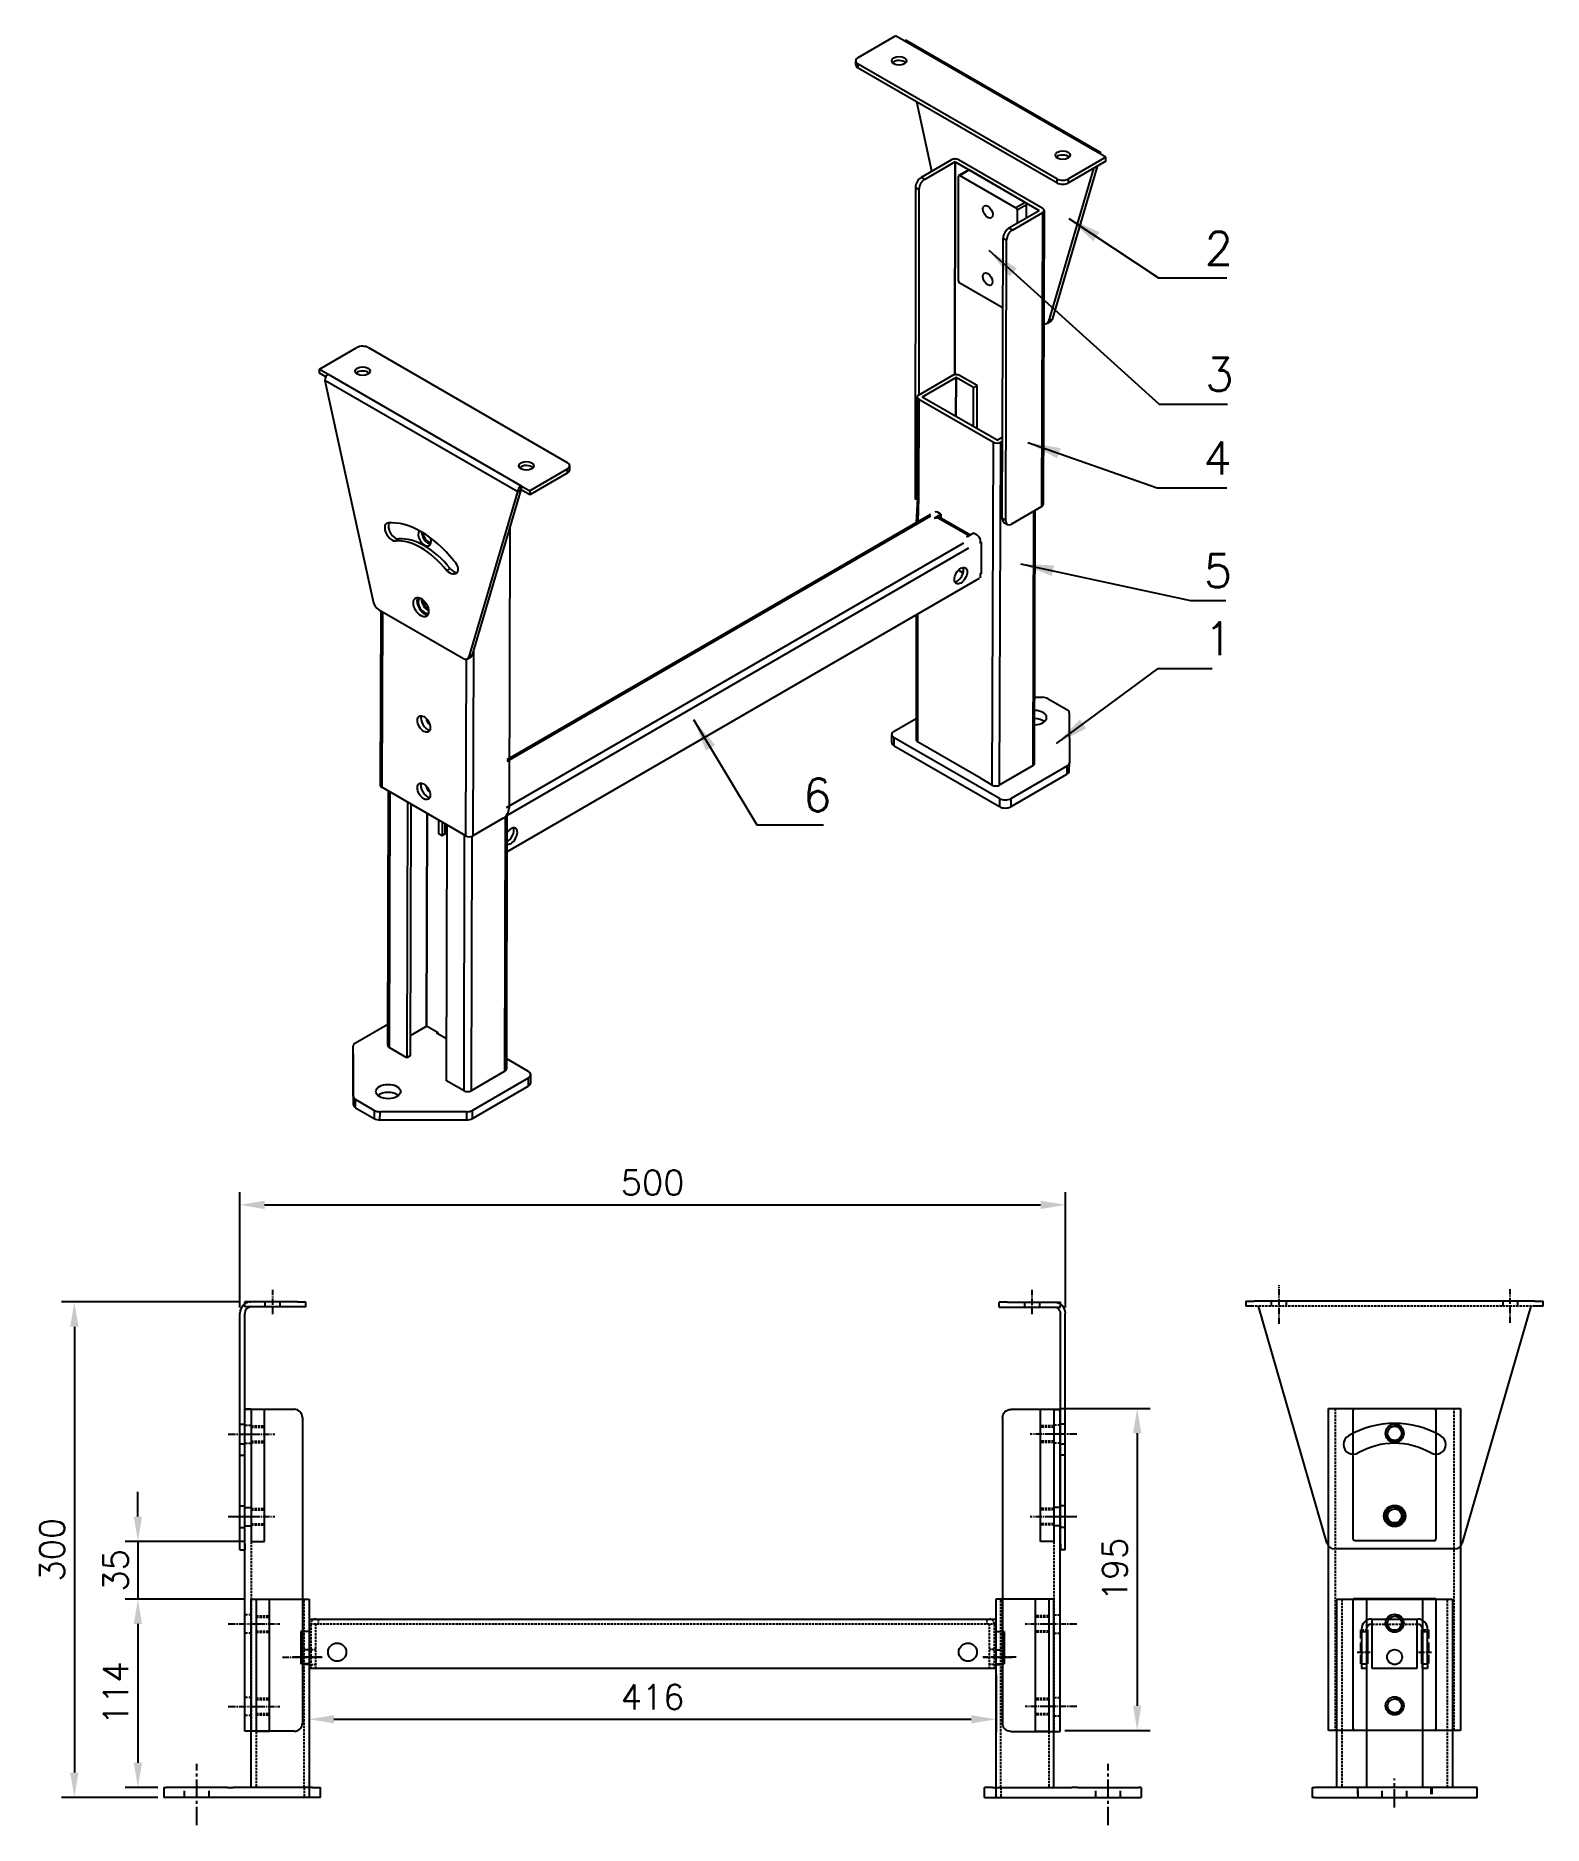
# Model space of a CAD drawing. Extents: x 131 to 1043, y 849 to 1933.
import ezdxf

# ---------------------------------------------------------------- set-up
doc = ezdxf.new("R2010")
doc.units = 0
doc.header["$LTSCALE"] = 0.2
doc.linetypes.add('Aslijn', pattern=[28.575, 19.05, -3.175, 3.175, -3.175])
doc.linetypes.add('Streeplijn', pattern=[10, 7, -3])
doc.layers.get('0').update_dxf_attribs({"linetype": 'CONTINUOUS'})
doc.layers.get('Defpoints').update_dxf_attribs({"linetype": 'CONTINUOUS'})
for name, color, linetype in [('70VOL', 5, 'CONTINUOUS'), ('draadlat', 212, 'CONTINUOUS'), ('dwarsprofiel', 42, 'CONTINUOUS'), ('pootbeen', 75, 'CONTINUOUS'), ('scharnierplaat', 232, 'CONTINUOUS'), ('schuif', 180, 'CONTINUOUS')]:
    doc.layers.add(name, color=color, linetype=linetype)
doc.styles.add('ROMANS', font='romans.shx')
doc.dimstyles.new('1_OP_06$0', dxfattribs={"dimscale": 6, "dimtxt": 2.5, "dimasz": 2.5, "dimexe": 1.3, "dimexo": 0.6, "dimgap": 1, "dimtad": 1, "dimdec": 1, "dimdsep": 46, "dimtxsty": 'ROMANS', "dimcen": -1.5, "dimclrd": 150, "dimclre": 150, "dimclrt": 5, "dimadec": 0, "dimazin": 0, "dimtfac": 1, "dimtdec": 1, "dimtmove": 0, "dimatfit": 3, "dimfxl": 0, "dimtolj": 1, "dimtzin": 0, "dimarcsym": 0})
doc.dimstyles.new('1_OP_08$7', dxfattribs={"dimscale": 8, "dimtxt": 2.5, "dimasz": 2.5, "dimexe": 1.3, "dimexo": 0.6, "dimgap": 1, "dimtad": 1, "dimdec": 1, "dimdsep": 46, "dimtxsty": 'ROMANS', "dimcen": -1.5, "dimclrd": 150, "dimclre": 150, "dimclrt": 5, "dimadec": 0, "dimazin": 0, "dimtfac": 1, "dimtdec": 1, "dimtmove": 0, "dimatfit": 3, "dimfxl": 0, "dimtolj": 1, "dimtzin": 0, "dimarcsym": 0})

# ---------------------------------------------------------------- blocks, each defined once
blk = doc.blocks.new('A$C4EBF2C44')
at = {"linetype": 'Aslijn'}
for p, q in [((20, 136.3), (20, 159.8)), ((160, 136.9), (160, 157.4))]:
    blk.add_line(p, q, dxfattribs=at)
for p, q in [((0, 150), (5, 150)), ((0, 150), (0, 147)), ((5, 147), (0, 147)), ((175, 150), (5, 150)), ((49, 3.6), (7.5, 147)), ((172.5, 147), (131, 3.6)), ((172.5, 147), (172.5, 147)), ((175, 150), (180, 150)), ((180, 147), (175, 147)), ((180, 147), (180, 150)), ((126.2, 0), (53.8, 0))]:
    blk.add_line(p, q)
at = {"linetype": 'Streeplijn'}
blk.add_line((175, 147), (5, 147), dxfattribs=at)
at = {"linetype": 'Streeplijn', "ltscale": 3.628447}
for p, q in [((15.5, 147), (15.5, 150)), ((24.5, 147), (24.5, 150)), ((155.5, 150), (155.5, 147)), ((164.5, 150), (164.5, 147))]:
    blk.add_line(p, q, dxfattribs=at)
blk.add_circle((90, 20), 6.5)
for centre, radius, start, end in [((90, 20), 56, 60, 120), ((65, 63.3), 6, 120, 300), ((115, 63.3), 6, 240, 60), ((90, 20), 44, 60, 120), ((53.8, 5), 5, 196.1254, 270), ((126.2, 5), 5, 270, 343.8746)]:
    blk.add_arc(centre, radius, start, end)
blk = doc.blocks.new('90040195A')
for p, q in [((13, 305), (9, 305)), ((9, 110), (9, 305)), ((9, 305), (39, 305)), ((44, 300), (44, 115)), ((13, 110), (9, 110)), ((39, 110), (13, 110))]:
    blk.add_line(p, q)
at = {"linetype": 'Streeplijn'}
blk.add_line((13, 305), (13, 110), dxfattribs=at)
at = {"linetype": 'Streeplijn', "ltscale": 1.142718}
for p, q in [((9, 295.5), (13, 295.5)), ((9, 284.5), (13, 284.5)), ((13, 180.5), (9, 180.5)), ((13, 169.5), (9, 169.5)), ((13, 130.5), (9, 130.5)), ((13, 119.5), (9, 119.5))]:
    blk.add_line(p, q, dxfattribs=at)
at = {"linetype": 'Aslijn', "ltscale": 1.142718}
for p, q in [((-1, 290), (18.6, 290)), ((-1, 240), (18.6, 240)), ((-1, 175), (18.6, 175)), ((-1, 125), (18.6, 125))]:
    blk.add_line(p, q, dxfattribs=at)
at = {"ltscale": 1.142718}
for p, q in [((9, 245.5), (13, 245.5)), ((9, 234.5), (13, 234.5))]:
    blk.add_line(p, q, dxfattribs=at)
for centre, start, end in [((39, 300), 0, 90), ((39, 115), 270, 0)]:
    blk.add_arc(centre, 5, start, end)
blk = doc.blocks.new('pootbeen 114a')
for p, q in [((53, 422.8), (53, 536.8)), ((88, 536.8), (88, 416.8)), ((0, 422.8), (1.5, 422.8)), ((0, 422.8), (0, 416.8)), ((38.5, 422.8), (1.5, 422.8)), ((38.5, 422.8), (42.1, 422.8)), ((90, 422.8), (42.1, 422.8)), ((90, 422.8), (95, 422.8)), ((95, 416.8), (95, 422.8)), ((95, 416.8), (0, 416.8))]:
    blk.add_line(p, q)
at = {"ltscale": 3.870205}
blk.add_line((53, 536.8), (88, 536.8), dxfattribs=at)
at = {"linetype": 'Streeplijn'}
for p, q in [((56, 536.8), (56, 422.8)), ((85, 422.8), (85, 536.8)), ((85, 422.8), (85, 416.8))]:
    blk.add_line(p, q, dxfattribs=at)
at = {"linetype": 'Aslijn', "ltscale": 1.142718}
blk.add_line((95.6, 501.8), (78.1, 501.8), dxfattribs=at)
at = {"ltscale": 1.142718}
for p, q in [((88, 506.3), (85, 506.3)), ((88, 497.3), (85, 497.3))]:
    blk.add_line(p, q, dxfattribs=at)
at = {"linetype": 'Aslijn', "ltscale": 2.902758}
blk.add_line((20, 400), (20, 437.2), dxfattribs=at)
at = {"linetype": 'Streeplijn', "ltscale": 2.902758}
for p, q in [((12.5, 416.8), (12.5, 422.8)), ((27.5, 416.8), (27.5, 422.8))]:
    blk.add_line(p, q, dxfattribs=at)
blk = doc.blocks.new('90-09-0500A')
for p, q in [((16, 22.5), (11, 22.5)), ((11, 22.5), (11, 3)), ((16, 30), (432, 30)), ((16, 30), (16, 22.5)), ((432, 30), (432, 22.5)), ((432, 22.5), (437, 22.5)), ((437, 22.5), (437, 3)), ((16, 3), (11, 3)), ((16, 3), (16, 0)), ((432, 0), (16, 0)), ((432, 3), (432, 0)), ((432, 3), (437, 3))]:
    blk.add_line(p, q)
at = {"linetype": 'Streeplijn'}
for p, q in [((432, 27), (16, 27)), ((17, 27), (17, 0)), ((20, 0), (20, 27)), ((21.5, 30), (21.5, 27)), ((426.5, 30), (426.5, 27)), ((428, 0), (428, 27)), ((431, 27), (431, 0)), ((17, 11.5), (20, 11.5)), ((431, 11.5), (428, 11.5)), ((17, 2.5), (20, 2.5)), ((431, 2.5), (428, 2.5))]:
    blk.add_line(p, q, dxfattribs=at)
at = {"linetype": 'Aslijn'}
for p, q in [((0, 7), (24, 7)), ((444.3, 7), (424, 7))]:
    blk.add_line(p, q, dxfattribs=at)
for centre in [(33, 10), (415, 10), (415, 10)]:
    blk.add_circle(centre, 5.5)
at = {"linetype": 'Streeplijn'}
for centre, start, end in [((20, 27), 90, 180), ((428, 27), 0, 90)]:
    blk.add_arc(centre, 3, start, end, dxfattribs=at)
blk = doc.blocks.new('A$C334307B7')
at = {"ltscale": 3.59389}
for p, q in [((0, 1), (0, 79)), ((50, 79), (50, 1))]:
    blk.add_line(p, q, dxfattribs=at)
blk.add_line((1, 80), (49, 80))
at = {"ltscale": 3.572625}
blk.add_line((49, 0), (1, 0), dxfattribs=at)
for centre in [(25, 65), (25, 15)]:
    blk.add_circle(centre, 4.25)
at = {"ltscale": 0.598278}
for centre, start, end in [((1, 79), 90, 180), ((49, 79), 0, 90), ((1, 1), 180, 270), ((49, 1), 270, 0)]:
    blk.add_arc(centre, 1, start, end, dxfattribs=at)
at = {"color": 3}
for centre in [(25, 65), (25, 15)]:
    blk.add_arc(centre, 5, 180, 90, dxfattribs=at)
blk = doc.blocks.new('pootbeen 114B')
for p, q in [((15, 412.1), (15, 526.1)), ((33, 526.1), (33, 412.1)), ((67, 412.1), (67, 526.1)), ((85, 526.1), (85, 412.1)), ((33, 507.6), (33.5, 507.6)), ((33.5, 507.6), (33.5, 487.1)), ((66.5, 487.1), (66.5, 507.6)), ((66.5, 507.6), (67, 507.6)), ((33.5, 487.1), (33, 487.1)), ((67, 487.1), (66.5, 487.1)), ((0, 412.1), (1.5, 412.1)), ((0, 412.1), (0, 406.1)), ((100, 412.1), (1.5, 412.1)), ((100, 406.1), (100, 412.1)), ((1.5, 406.1), (0, 406.1)), ((1.5, 406.1), (100, 406.1))]:
    blk.add_line(p, q)
at = {"ltscale": 3.655324}
blk.add_line((15, 526.1), (85, 526.1), dxfattribs=at)
at = {"linetype": 'Streeplijn'}
for p, q in [((18, 526.1), (18, 412.1)), ((82, 412.1), (82, 526.1))]:
    blk.add_line(p, q, dxfattribs=at)
at = {"linetype": 'Streeplijn', "ltscale": 3.789711}
for p, q in [((29.5, 487.1), (29.5, 507.6)), ((70.5, 507.6), (70.5, 487.1))]:
    blk.add_line(p, q, dxfattribs=at)
at = {"linetype": 'Streeplijn', "ltscale": 1.333188}
for p, q in [((29.5, 507.6), (33, 507.6)), ((67, 507.6), (70.5, 507.6))]:
    blk.add_line(p, q, dxfattribs=at)
at = {"linetype": 'Streeplijn', "ltscale": 0.19037}
for p, q in [((30, 487.1), (29.5, 487.1)), ((70.5, 487.1), (70, 487.1))]:
    blk.add_line(p, q, dxfattribs=at)
at = {"linetype": 'Streeplijn', "ltscale": 1.142718}
for p, q in [((30, 487.1), (33, 487.1)), ((67, 487.1), (70, 487.1))]:
    blk.add_line(p, q, dxfattribs=at)
at = {"linetype": 'Streeplijn', "ltscale": 2.902758}
for p, q in [((27.5, 412.1), (27.5, 406.1)), ((28, 406.1), (28, 412.1)), ((42.5, 406.1), (42.5, 412.1)), ((57.5, 406.1), (57.5, 412.1)), ((72, 412.1), (72, 406.1)), ((72.5, 412.1), (72.5, 406.1))]:
    blk.add_line(p, q, dxfattribs=at)
at = {"linetype": 'Aslijn', "ltscale": 2.902758}
blk.add_line((50, 400), (50, 417.6), dxfattribs=at)
at = {"ltscale": 3.419731}
blk.add_circle((50, 491.1), 4.5, dxfattribs=at)
at = {"ltscale": 0.000498378}
for centre, start, end in [((33, 508.1), 90, 180), ((67, 508.1), 0, 90)]:
    blk.add_arc(centre, 0.001, start, end, dxfattribs=at)
blk = doc.blocks.new('A$C72246AC3')
at = {"ltscale": 3.620644}
blk.add_line((4.2, 80), (4.2, 0), dxfattribs=at)
at = {"ltscale": 3.870343}
for p, q in [((4.2, 80), (12.2, 80)), ((4.2, 0), (12.2, 0))]:
    blk.add_line(p, q, dxfattribs=at)
at = {"ltscale": 3.59389}
blk.add_line((12.2, 0), (12.2, 80), dxfattribs=at)
at = {"linetype": 'Streeplijn'}
for p, q in [((4.2, 70), (12.2, 70)), ((4.2, 69.2), (12.2, 69.2)), ((4.2, 60.7), (12.2, 60.7)), ((4.2, 60), (12.2, 60)), ((4.2, 20), (12.2, 20)), ((4.2, 19.2), (12.2, 19.2)), ((4.2, 10.7), (12.2, 10.7)), ((4.2, 10), (12.2, 10))]:
    blk.add_line(p, q, dxfattribs=at)
at = {"linetype": 'Aslijn'}
for p, q in [((0, 65), (18.4, 65)), ((0, 15), (18.4, 15))]:
    blk.add_line(p, q, dxfattribs=at)
blk = doc.blocks.new('A$C764925F4')
at = {"linetype": 'Aslijn'}
for p, q in [((24.4, 142.6), (24.4, 157.4)), ((0, 20), (14.2, 20))]:
    blk.add_line(p, q, dxfattribs=at)
for p, q in [((4.4, 3.6), (4.4, 143.1)), ((7.4, 147), (7.4, 150)), ((39.4, 150), (7.4, 150)), ((39.4, 147), (7.4, 147)), ((7.4, 3.6), (7.4, 143.1)), ((39.4, 150), (44.4, 150)), ((44.4, 147), (39.4, 147)), ((44.4, 147), (44.4, 150)), ((4.4, 0), (4.4, 3.6)), ((4.4, 0), (7.4, 0)), ((7.4, 3.6), (7.4, 0))]:
    blk.add_line(p, q)
at = {"linetype": 'Streeplijn', "ltscale": 3.628447}
for p, q in [((19.9, 147), (19.9, 150)), ((28.9, 147), (28.9, 150)), ((4.4, 76), (7.4, 76)), ((4.4, 64), (7.4, 64)), ((4.4, 57.3), (7.4, 57.3)), ((4.4, 26.5), (7.4, 26.5)), ((4.4, 13.5), (7.4, 13.5))]:
    blk.add_line(p, q, dxfattribs=at)
for radius, start in [(6.9, 124.4174), (3.9, 90)]:
    blk.add_arc((11.3, 143.1), radius, start, 180)
at = {"linetype": 'Streeplijn'}
blk.add_arc((11.3, 143.1), 6.9, 90, 124.4174, dxfattribs=at)
blk = doc.blocks.new('A$C03F00B1E')
at = {"ltscale": 3.628286}
for p, q in [((2.6, 24), (2.6, 0)), ((5.6, 24), (5.6, 0)), ((39.6, 0), (39.6, 24)), ((42.6, 3), (42.6, 24))]:
    blk.add_line(p, q, dxfattribs=at)
for p, q in [((2.6, 22.5), (5.6, 22.5)), ((39.6, 22.5), (42.6, 22.5)), ((2.6, 3), (5.6, 3)), ((39.6, 3), (42.6, 3))]:
    blk.add_line(p, q)
at = {"ltscale": 3.732117}
for p, q in [((8.6, 30), (36.6, 30)), ((36.1, 0), (9.1, 0))]:
    blk.add_line(p, q, dxfattribs=at)
at = {"ltscale": 1.142337}
for p, q in [((8.6, 27), (9.1, 27)), ((36.1, 27), (36.6, 27))]:
    blk.add_line(p, q, dxfattribs=at)
at = {"ltscale": 3.731979}
for p, q in [((9.1, 0), (9.1, 30)), ((36.1, 30), (36.1, 0))]:
    blk.add_line(p, q, dxfattribs=at)
at = {"linetype": 'Streeplijn'}
blk.add_line((9.1, 27), (36.1, 27), dxfattribs=at)
at = {"ltscale": 0.19037}
blk.add_line((36.1, 30), (36.6, 30), dxfattribs=at)
at = {"linetype": 'Aslijn'}
for p, q in [((0, 10), (7.9, 10)), ((37, 10), (44.9, 10))]:
    blk.add_line(p, q, dxfattribs=at)
at = {"ltscale": 1.142718}
for p, q in [((5.6, 0), (2.6, 0)), ((42.6, 0), (39.6, 0)), ((42.6, 3), (42.6, 0))]:
    blk.add_line(p, q, dxfattribs=at)
blk.add_circle((22.6, 7), 4.5)
at = {"ltscale": 3.628286}
for centre, radius, start, end in [((8.6, 24), 6, 90, 180), ((8.6, 24), 3, 90, 180), ((36.6, 24), 6, 0, 90), ((36.6, 24), 3, 0, 90)]:
    blk.add_arc(centre, radius, start, end, dxfattribs=at)
blk = doc.blocks.new('90040195B')
for p, q in [((-1, 110), (-1, 305)), ((79, 305), (79, 110)), ((79, 110), (-1, 110))]:
    blk.add_line(p, q)
at = {"ltscale": 3.666539}
blk.add_line((-1, 305), (79, 305), dxfattribs=at)
at = {"linetype": 'Streeplijn'}
for p, q in [((3, 305), (3, 110)), ((75, 110), (75, 305))]:
    blk.add_line(p, q, dxfattribs=at)
for centre in [(39, 290), (39, 240), (39, 175), (39, 125)]:
    blk.add_circle(centre, 5.5)
blk = doc.blocks.new('*D28')
at = {"layer": '70VOL', "color": 150, "lineweight": -2}
for p, q in [((254.5, 1165.8), (146.1, 1165.8)), ((153.9, 1150.8), (153.9, 880.8)), ((204.5, 865.8), (146.1, 865.8))]:
    blk.add_line(p, q, dxfattribs=at)
at = {"layer": '70VOL', "color": 150}
for points in [[(151.4, 1150.8), (156.4, 1150.8), (153.9, 1165.8)], [(151.4, 880.8), (156.4, 880.8), (153.9, 865.8)]]:
    blk.add_solid(points, dxfattribs=at)
at = {"layer": 'Defpoints', "color": 0}
for p in [(258.1, 1165.8), (153.9, 865.8), (208.1, 865.8)]:
    blk.add_point(p, dxfattribs=at)
at = {"layer": '70VOL', "color": 5, "insert": (140.4, 1015.8), "char_height": 15, "attachment_point": 5, "rotation": 90, "style": 'ROMANS'}
blk.add_mtext('\\A1;300', dxfattribs=at)
blk = doc.blocks.new('*D29')
at = {"layer": '70VOL', "color": 150, "lineweight": -2}
for p, q in [((254.1, 1162.5), (254.1, 1232.4)), ((269.1, 1224.6), (739.1, 1224.6)), ((754.1, 1162.5), (754.1, 1232.4))]:
    blk.add_line(p, q, dxfattribs=at)
at = {"layer": '70VOL', "color": 150}
for points in [[(269.1, 1227.1), (269.1, 1222.1), (254.1, 1224.6)], [(739.1, 1227.1), (739.1, 1222.1), (754.1, 1224.6)]]:
    blk.add_solid(points, dxfattribs=at)
at = {"layer": 'Defpoints', "color": 0}
for p in [(754.1, 1224.6), (254.1, 1158.9), (754.1, 1158.9)]:
    blk.add_point(p, dxfattribs=at)
at = {"layer": '70VOL', "color": 5, "insert": (504.1, 1238.1), "char_height": 15, "attachment_point": 5, "style": 'ROMANS'}
blk.add_mtext('\\A1;500', dxfattribs=at)
blk = doc.blocks.new('*D30')
at = {"layer": '70VOL', "color": 150, "lineweight": -2}
for p, q in [((257.5, 985.8), (184.6, 985.8)), ((192.4, 970.8), (192.4, 886.8)), ((204.5, 871.8), (184.6, 871.8))]:
    blk.add_line(p, q, dxfattribs=at)
at = {"layer": '70VOL', "color": 150}
for points in [[(189.9, 970.8), (194.9, 970.8), (192.4, 985.8)], [(189.9, 886.8), (194.9, 886.8), (192.4, 871.8)]]:
    blk.add_solid(points, dxfattribs=at)
at = {"layer": 'Defpoints', "color": 0}
for p in [(261.1, 985.8), (192.4, 871.8), (208.1, 871.8)]:
    blk.add_point(p, dxfattribs=at)
at = {"layer": '70VOL', "color": 5, "insert": (178.9, 928.8), "char_height": 15, "attachment_point": 5, "rotation": 90, "style": 'ROMANS'}
blk.add_mtext('\\A1;114', dxfattribs=at)
blk = doc.blocks.new('*D31')
at = {"layer": '70VOL', "color": 150, "lineweight": -2}
for p, q in [((750.7, 1101.3), (805.4, 1101.3)), ((797.6, 1086.3), (797.6, 921.3)), ((753.7, 906.3), (805.4, 906.3))]:
    blk.add_line(p, q, dxfattribs=at)
at = {"layer": '70VOL', "color": 150}
for points in [[(795.1, 1086.3), (800.1, 1086.3), (797.6, 1101.3)], [(795.1, 921.3), (800.1, 921.3), (797.6, 906.3)]]:
    blk.add_solid(points, dxfattribs=at)
at = {"layer": 'Defpoints', "color": 0}
for p in [(747.1, 1101.3), (750.1, 906.3), (797.6, 906.3)]:
    blk.add_point(p, dxfattribs=at)
at = {"layer": '70VOL', "color": 5, "insert": (784.1, 1003.8), "char_height": 15, "attachment_point": 5, "rotation": 90, "style": 'ROMANS'}
blk.add_mtext('\\A1;195', dxfattribs=at)
blk = doc.blocks.new('*D32')
at = {"layer": '70VOL', "color": 150, "lineweight": -2}
for p, q in [((192.4, 1035.8), (192.4, 1050.8)), ((257.5, 1020.8), (184.6, 1020.8)), ((192.4, 1020.8), (192.4, 985.8)), ((257.5, 985.8), (184.6, 985.8)), ((192.4, 970.8), (192.4, 955.8))]:
    blk.add_line(p, q, dxfattribs=at)
at = {"layer": '70VOL', "color": 150}
for points in [[(189.9, 1035.8), (194.9, 1035.8), (192.4, 1020.8)], [(189.9, 970.8), (194.9, 970.8), (192.4, 985.8)]]:
    blk.add_solid(points, dxfattribs=at)
at = {"layer": 'Defpoints', "color": 0}
for p in [(261.1, 1020.8), (192.4, 985.8), (261.1, 985.8)]:
    blk.add_point(p, dxfattribs=at)
at = {"layer": '70VOL', "color": 5, "insert": (178.9, 1003.3), "char_height": 15, "attachment_point": 5, "rotation": 90, "style": 'ROMANS'}
blk.add_mtext('\\A1;35', dxfattribs=at)
blk = doc.blocks.new('*D22')
at = {"layer": '70VOL', "color": 150, "lineweight": -2}
for p, q in [((750.7, 1101.3), (805.4, 1101.3)), ((797.6, 1086.3), (797.6, 921.3)), ((753.7, 906.3), (805.4, 906.3))]:
    blk.add_line(p, q, dxfattribs=at)
at = {"layer": '70VOL', "color": 150}
for points in [[(795.1, 1086.3), (800.1, 1086.3), (797.6, 1101.3)], [(795.1, 921.3), (800.1, 921.3), (797.6, 906.3)]]:
    blk.add_solid(points, dxfattribs=at)
at = {"layer": 'Defpoints', "color": 0}
for p in [(747.1, 1101.3), (750.1, 906.3), (797.6, 906.3)]:
    blk.add_point(p, dxfattribs=at)
at = {"layer": '70VOL', "color": 5, "insert": (784.1, 1003.8), "char_height": 15, "attachment_point": 5, "rotation": 90, "style": 'ROMANS'}
blk.add_mtext('\\A1;195', dxfattribs=at)
blk = doc.blocks.new('*D24')
at = {"layer": '70VOL', "color": 150, "lineweight": -2}
for p, q in [((296.1, 940.2), (296.1, 905.3)), ((712.1, 940.2), (712.1, 905.3)), ((311.1, 913.1), (697.1, 913.1))]:
    blk.add_line(p, q, dxfattribs=at)
at = {"layer": '70VOL', "color": 150}
for points in [[(311.1, 915.6), (311.1, 910.6), (296.1, 913.1)], [(697.1, 915.6), (697.1, 910.6), (712.1, 913.1)]]:
    blk.add_solid(points, dxfattribs=at)
at = {"layer": 'Defpoints', "color": 0}
for p in [(296.1, 943.8), (712.1, 943.8), (712.1, 913.1)]:
    blk.add_point(p, dxfattribs=at)
at = {"layer": '70VOL', "color": 5, "insert": (504.1, 926.6), "char_height": 15, "attachment_point": 5, "style": 'ROMANS'}
blk.add_mtext('\\A1;416', dxfattribs=at)

msp = doc.modelspace()

# ---------------------------------------------------------------- linework, layer by layer
at = {"layer": '70VOL'}
for p, q in [((628.64, 1919.52), (651.24, 1932.6)), ((656.55, 1929.53), (651.24, 1932.6)), ((656.55, 1929.53), (656.55, 1929.53)), ((773.37, 1862.09), (656.55, 1929.53)), ((656.55, 1929.53), (656.55, 1929.53)), ((658.04, 1929.68), (774.87, 1862.24)), ((627.18, 1915.03), (627.18, 1917.48)), ((628.65, 1912.98), (628.65, 1915.43)), ((749.01, 1845.94), (628.65, 1915.43)), ((749.01, 1843.49), (628.65, 1912.98)), ((673.23, 1850.58), (664.09, 1892.52)), ((685.17, 1857.49), (666.81, 1846.86)), ((687.29, 1856.26), (668.93, 1845.63)), ((687.15, 1727.34), (687.29, 1856.26)), ((687.29, 1856.26), (687.15, 1727.34)), ((687.29, 1856.26), (738.27, 1826.83)), ((740.39, 1828.06), (689.41, 1857.49)), ((773.31, 1853.46), (746, 1760.81)), ((778.68, 1859.02), (756.08, 1845.94)), ((778.68, 1856.57), (756.08, 1843.49)), ((773.37, 1862.09), (773.37, 1862.09)), ((778.68, 1859.02), (773.37, 1862.09)), ((773.37, 1862.09), (773.37, 1862.09)), ((773.37, 1862.09), (773.37, 1862.09)), ((775.49, 1860.86), (775.49, 1860.86)), ((775.49, 1860.86), (775.49, 1860.86)), ((778.68, 1856.57), (778.68, 1859.02)), ((668.93, 1845.63), (666.81, 1846.86)), ((689.36, 1784.03), (689.43, 1847.68)), ((689.64, 1848.14), (695.29, 1851.41)), ((690.14, 1848.09), (695.79, 1851.36)), ((690.14, 1848.09), (724.12, 1828.47)), ((729.77, 1831.74), (695.79, 1851.36)), ((771.19, 1852.24), (743.89, 1759.58)), ((749.01, 1845.94), (749.01, 1843.49)), ((756.08, 1843.49), (756.08, 1845.94)), ((663.27, 1840.74), (663.07, 1651.79)), ((663.27, 1840.74), (665.4, 1839.51)), ((665.4, 1839.51), (665.26, 1715.03)), ((729.77, 1831.74), (724.12, 1828.47)), ((719.91, 1816.2), (738.27, 1826.83)), ((722.03, 1814.98), (740.39, 1825.6)), ((724.83, 1827.24), (724.82, 1819.05)), ((724.83, 1827.24), (730.48, 1830.51)), ((730.47, 1822.32), (730.48, 1830.51)), ((738.27, 1826.83), (738.27, 1826.83)), ((739.86, 1647.55), (740.39, 1825.6)), ((741.27, 1826.83), (740.74, 1648.77)), ((715.85, 1640.19), (716.37, 1810.08)), ((716.37, 1810.08), (718.5, 1808.85)), ((722.03, 1814.98), (719.91, 1816.2)), ((717.98, 1638.96), (718.5, 1808.85)), ((716.33, 1767.65), (690.07, 1782.81)), ((745.11, 1759.58), (742.99, 1758.35)), ((746, 1760.81), (743.89, 1759.58)), ((302.38, 1730.67), (324.98, 1743.75)), ((332.05, 1743.75), (452.41, 1674.25)), ((302.38, 1728.22), (302.38, 1730.67)), ((302.38, 1730.67), (307.69, 1727.6)), ((306.19, 1726.02), (302.38, 1728.22)), ((305.57, 1723.92), (334.79, 1589.98)), ((422.39, 1656.48), (305.57, 1723.92)), ((307.69, 1727.6), (424.51, 1660.15)), ((307.69, 1727.6), (307.69, 1727.6)), ((307.69, 1727.6), (307.69, 1727.6)), ((307.69, 1727.6), (307.69, 1727.6)), ((685.74, 1726.88), (665.26, 1715.03)), ((687.86, 1725.66), (667.38, 1713.8)), ((687.86, 1725.66), (687.84, 1701.99)), ((687.84, 1701.99), (687.86, 1725.66)), ((698.48, 1719.52), (687.86, 1725.66)), ((700.6, 1720.75), (689.98, 1726.88)), ((664.38, 1713.8), (664.33, 1652.51)), ((665.27, 1712.57), (665.21, 1653.03)), ((665.27, 1712.57), (710.58, 1686.41)), ((712.7, 1687.64), (667.38, 1713.8)), ((667.38, 1713.8), (667.38, 1713.8)), ((698.46, 1695.86), (698.48, 1719.52)), ((698.48, 1719.52), (700.6, 1720.75)), ((700.57, 1694.64), (700.6, 1720.75)), ((709.85, 1478.85), (710.58, 1686.41)), ((712.7, 1687.64), (716.24, 1689.69)), ((714.82, 1686.41), (714.09, 1478.85)), ((714.82, 1686.41), (716.24, 1687.23)), ((452.42, 1670.17), (429.82, 1657.09)), ((452.42, 1670.17), (452.42, 1667.72)), ((453.88, 1669.76), (453.88, 1672.21)), ((424.51, 1660.15), (424.51, 1657.7)), ((424.51, 1657.7), (424.51, 1660.15)), ((424.51, 1657.7), (424.51, 1660.15)), ((424.51, 1660.15), (424.51, 1660.15)), ((424.51, 1660.15), (429.82, 1657.09)), ((424.51, 1660.15), (424.51, 1660.15)), ((452.42, 1667.72), (429.82, 1654.64)), ((392.91, 1556.42), (422.39, 1656.48)), ((395.03, 1557.65), (424.51, 1657.7)), ((424.51, 1657.7), (422.39, 1656.48)), ((429.82, 1654.64), (424.51, 1657.7)), ((424.51, 1657.7), (424.51, 1657.7)), ((424.51, 1657.7), (424.51, 1657.7)), ((429.82, 1657.09), (429.82, 1654.64)), ((665.21, 1653.03), (663.07, 1651.79)), ((664.48, 1652.6), (663.8, 1637.66)), ((665.21, 1653.03), (664.69, 1638.17)), ((739.86, 1647.55), (721.5, 1636.92)), ((672.49, 1642.69), (415.75, 1494.08)), ((672.49, 1641.67), (415.75, 1493.05)), ((674.81, 1640.56), (678.7, 1642.8)), ((675.17, 1640.35), (674.81, 1640.56)), ((676.22, 1640.96), (675.17, 1640.35)), ((695.34, 1629.93), (676.22, 1640.96)), ((678.7, 1642.8), (676.57, 1644.03)), ((696.57, 1630.23), (677.72, 1641.11)), ((678.7, 1642.8), (678.69, 1640.55)), ((717.98, 1638.96), (715.85, 1640.19)), ((716.88, 1637.9), (719.01, 1636.67)), ((734.57, 1490.7), (734.91, 1644.68)), ((735.45, 1491.92), (735.79, 1645.19)), ((348.32, 1626.66), (350.44, 1627.89)), ((417.66, 1634.46), (417.14, 1464.82)), ((694.28, 1629.31), (695.34, 1629.93)), ((694.64, 1629.11), (694.28, 1629.31)), ((698.52, 1631.36), (694.64, 1629.11)), ((700.64, 1630.13), (698.52, 1631.36)), ((702.76, 1625.23), (702.77, 1626.46)), ((702.77, 1626.07), (703.12, 1625.87)), ((703.12, 1625.87), (703.1, 1606.67)), ((695.42, 1622.21), (415.71, 1460.3)), ((415.72, 1465.21), (692.6, 1625.48)), ((703.12, 1625.44), (702.76, 1625.23)), ((379.47, 1608.67), (381.59, 1609.9)), ((701.84, 1603.91), (415.69, 1438.27)), ((692.21, 1607.24), (689.28, 1608.94)), ((702.74, 1606.87), (703.1, 1607.08)), ((703.1, 1606.67), (702.74, 1606.87)), ((702.74, 1604.43), (702.74, 1606.87)), ((338.18, 1585.07), (389.5, 1555.44)), ((339.59, 1584.26), (339.14, 1478.73)), ((340.47, 1583.75), (340.02, 1477.5)), ((664.62, 1582.36), (664.54, 1505.01)), ((663.74, 1581.85), (663.65, 1506.24)), ((391, 1448.07), (391.45, 1554.99)), ((392.01, 1555.19), (394.13, 1556.42)), ((395.03, 1557.65), (392.91, 1556.42)), ((395.7, 1559.93), (395.24, 1448.07)), ((735.49, 1531.99), (740.19, 1531.99)), ((743.72, 1531.14), (754.95, 1524.66)), ((650.38, 1511.55), (663.67, 1519.24)), ((756.42, 1522.62), (756.49, 1492.31)), ((648.91, 1504.62), (648.92, 1509.51)), ((650.38, 1502.57), (650.39, 1507.46)), ((714.11, 1470.67), (650.39, 1507.46)), ((650.38, 1502.57), (714.1, 1465.78)), ((671.62, 1500.92), (664.54, 1505.01)), ((703.12, 1482.73), (671.26, 1501.13)), ((734.57, 1490.7), (714.09, 1478.85)), ((755.03, 1490.26), (721.18, 1470.67)), ((721.18, 1465.78), (755.02, 1485.37)), ((755.03, 1490.26), (755.02, 1485.37)), ((756.48, 1487.41), (756.49, 1492.3)), ((391, 1448.07), (340.02, 1477.5)), ((343.75, 1321.06), (344.09, 1475.15)), ((344.97, 1474.64), (344.63, 1319.83)), ((709.85, 1478.85), (702.77, 1482.94)), ((355.59, 1468.51), (355.25, 1313.7)), ((357.71, 1467.29), (357.37, 1314.93)), ((714.11, 1470.67), (714.1, 1465.78)), ((721.18, 1465.78), (721.18, 1470.67)), ((367.23, 1332.91), (367.54, 1461.61)), ((367.54, 1461.61), (367.23, 1332.91)), ((374.46, 1457.62), (374.45, 1449.59)), ((376.58, 1456.39), (376.57, 1448.36)), ((378.35, 1455.37), (378.34, 1448.97)), ((379.32, 1299.8), (379.66, 1454.61)), ((413.6, 1458.7), (395.24, 1448.07)), ((414.66, 1305.53), (415, 1459.84)), ((415.88, 1460.98), (415.54, 1306.75)), ((374.45, 1449.59), (376.57, 1448.36)), ((376.57, 1448.36), (378.34, 1449.38)), ((378.34, 1448.97), (377.98, 1449.18)), ((389.94, 1293.67), (390.28, 1448.48)), ((394.53, 1447.76), (394.19, 1293.67)), ((324.17, 1322.72), (343.76, 1334.07)), ((357.38, 1327.22), (367.23, 1332.91)), ((374.31, 1328.83), (367.23, 1332.91)), ((373.25, 1328.62), (373.95, 1329.03)), ((379.35, 1325.1), (373.25, 1328.62)), ((374.31, 1328.01), (374.31, 1328.83)), ((322.7, 1315.79), (322.71, 1320.69)), ((322.7, 1315.78), (322.71, 1320.68)), ((322.7, 1315.78), (322.77, 1285.48)), ((322.77, 1290.37), (322.71, 1320.68)), ((355.25, 1313.7), (344.63, 1319.83)), ((357.37, 1314.93), (355.25, 1313.7)), ((415.55, 1313.18), (428.81, 1305.53)), ((414.66, 1305.53), (394.19, 1293.67)), ((428.82, 1301.44), (394.97, 1281.85)), ((428.82, 1301.44), (428.81, 1296.54)), ((430.27, 1298.58), (430.28, 1303.48)), ((322.77, 1290.37), (322.77, 1285.48)), ((389.94, 1293.67), (379.32, 1299.8)), ((394.96, 1276.95), (428.81, 1296.54)), ((324.24, 1283.43), (324.24, 1288.33)), ((335.47, 1281.85), (324.24, 1288.33)), ((324.24, 1283.43), (335.47, 1276.95)), ((335.47, 1281.85), (335.47, 1276.95)), ((339, 1276.1), (339.01, 1281)), ((391.44, 1281), (339.01, 1281)), ((391.44, 1281), (391.43, 1276.1)), ((394.96, 1276.95), (394.97, 1281.85)), ((339, 1276.1), (391.43, 1276.1))]:
    msp.add_line(p, q, dxfattribs=at)
msp.add_arc((424.51, 1657.7), 0.000816, 210.06401, 201.80141, dxfattribs=at)
for centre, major_axis, ratio, start_param, end_param in [((656.54, 1927.08), (1.5, 2.6), 0.5758617, 0, 0.7853982), ((632.18, 1917.48), (-5, 0.01), 0.5780931, -0.7834645, 0.7873319), ((632.18, 1915.03), (-5, 0.01), 0.5780931, 0, 0.7873319), ((653.39, 1915.03), (-4.5, 0.01), 0.5780931, 3.631445, 5.793333), ((687.29, 1856.26), (-3, 0), 0.5780931, 3.9289245, 5.4997209), ((752.51, 1857.8), (-4.5, 0.01), 0.5780931, 3.631445, 5.793333), ((773.37, 1859.64), (1.5, 2.6), 0.5758617, -0.7853982, 0.7853982), ((666.8, 1842.78), (2.5, 4.33), 0.5758617, 0.7853982, 2.3561945), ((668.93, 1841.55), (2.5, 4.33), 0.5758617, 0.7853982, 2.3561945), ((690.14, 1847.27), (-0.501, 0.865), 0.5780931, -0.7873319, 0.7834645), ((695.79, 1850.54), (-0.501, 0.865), 0.5780931, -0.7873319, 0), ((752.54, 1847.98), (-5, 0.01), 0.5780931, 0.7873319, 2.3581282), ((752.54, 1845.54), (-5, 0.01), 0.5780931, 0.7873319, 2.3581282), ((729.77, 1830.92), (-0.501, 0.865), 0.5780931, 3.9250571, 5.4958534), ((724.12, 1827.65), (-0.501, 0.865), 0.5780931, 3.9250571, 5.4958534), ((738.27, 1826.83), (-3, 0), 0.5780931, 2.3581282, 3.9289245), ((719.9, 1812.12), (2.5, 4.33), 0.5758617, 0.7853982, 2.3561945), ((722.03, 1810.9), (2.5, 4.33), 0.5758617, 0.7853982, 2.3561945), ((690.07, 1783.62), (-0.501, 0.865), 0.5780931, 0.7834645, 2.3542608), ((740.49, 1762.68), (-2.5, 4.33), 0.5780931, 2.5565687, 3.6436156), ((742.6, 1763.91), (-2.5, 4.33), 0.5780931, 3.1415927, 3.6436156), ((328.52, 1741.7), (-5, 0.01), 0.5780931, 3.9289245, 5.4997209), ((307.69, 1725.15), (1.5, 2.6), 0.5758617, 0.7853982, 2.3561945), ((328.54, 1726.99), (-4.5, 0.01), 0.5780931, 3.631445, 5.793333), ((687.86, 1725.66), (-3, 0), 0.5780931, 3.9289245, 5.4997209), ((667.39, 1713.8), (-3, 0), 0.5780931, -0.7834645, 0.7873319), ((712.7, 1687.64), (-3, 0), 0.5780931, 0.7873319, 2.3581282), ((427.66, 1669.76), (-4.5, 0.01), 0.5780931, 3.631445, 5.793333), ((448.88, 1672.21), (-5, 0.01), 0.5780931, 2.3581282, 3.9289245), ((448.88, 1669.76), (-5, 0.01), 0.5780931, 2.3581282, 3.1415927), ((424.51, 1657.7), (1.5, 2.6), 0.5758617, 0.7853982, 2.3561945), ((737.74, 1648.78), (-3, 0), 0.5780931, 2.3581282, 3.1415927), ((346.2, 1632.13), (-3.23, 5.16), 0.5634388, -0.3280841, 2.8135086), ((348.32, 1633.35), (-3.01, 5.19), 0.5780931, 0.3535412, 2.8778596), ((363.86, 1586.57), (-28.05, 48.47), 0.5780931, -1.3109306, -0.2637331), ((676.57, 1641.58), (-1.5, 2.6), 0.5780931, -0.7873319, 0), ((676.22, 1638.52), (1.5, 2.6), 0.5758617, 0, 0.7853982), ((719.38, 1642.23), (2.5, 4.33), 0.5758617, 2.3561945, 3.1415927), ((721.51, 1641), (2.5, 4.33), 0.5758617, 2.3561945, 3.9269908), ((363.86, 1586.57), (-22.04, 38.08), 0.5780931, -1.3109306, -0.2637331), ((365.98, 1587.8), (-22.04, 38.08), 0.5780931, -1.3109306, -0.2637331), ((366.03, 1628.6), (-2.76, 4.76), 0.5780931, 0.2117148, 4.3841554), ((368.14, 1629.82), (-2.76, 4.76), 0.5780931, 0.7838336, 2.746438), ((368.14, 1629.82), (-2.1, 3.62), 0.5780931, 0.7902891, 2.9938805), ((695.34, 1627.48), (1.5, 2.6), 0.5758617, 0.198646, 0.7853982), ((700.64, 1627.68), (-1.5, 2.6), 0.5780931, 3.9250571, 5.4958534), ((381.6, 1611.69), (-3.84, 4.35), 0.6257944, 1.7176136, 4.8592062), ((383.72, 1612.91), (-3.01, 5.19), 0.5780931, 1.830662, 2.7809542), ((688.62, 1606.86), (2.75, 4.76), 0.5758617, 3.5391736, 5.8856043), ((338.19, 1589.15), (-2.5, 4.33), 0.5780931, 1.0649059, 2.3542608), ((365.98, 1587.8), (-3.26, 5.63), 0.5780931, 0.3317813, 2.8098113), ((365.98, 1587.8), (-2.76, 4.76), 0.5780931, 0.127671, 3.0139216), ((368.1, 1589.03), (-2.76, 4.76), 0.5780931, 0.6959159, 2.4456767), ((368.1, 1589.03), (-2.1, 3.62), 0.5780931, 0.7244728, 2.4171199), ((389.51, 1559.52), (-2.5, 4.33), 0.5780931, 2.3542608, 3.6436156), ((391.63, 1560.75), (-2.5, 4.33), 0.5780931, 3.1415927, 3.6436156), ((740.19, 1529.1), (-5, 0.01), 0.5780931, 3.9289245, 4.7143227), ((367.69, 1517.05), (-2.76, 4.76), 0.5780931, 0.3951547, 2.746438), ((369.81, 1518.28), (-2.1, 3.62), 0.5780931, 0.9825373, 2.1590553), ((735.21, 1519.72), (-7.5, 0.01), 0.5780931, 1.6060227, 4.6771626), ((735.21, 1514.83), (-7.5, 0.01), 0.5780931, 3.7415348, 4.6771626), ((751.42, 1522.62), (-5, 0.01), 0.5780931, 3.1435264, 3.9289245), ((653.92, 1509.51), (-5, 0.01), 0.5780931, -0.7834645, 0.7873319), ((653.91, 1504.61), (-5, 0.01), 0.5780931, 0, 0.7873319), ((666.66, 1506.24), (-3, 0), 0.5780931, 0, 0.7873319), ((732.45, 1491.93), (-3, 0), 0.5780931, 2.3581282, 3.1415927), ((751.48, 1487.41), (-5, 0.01), 0.5780931, 2.3581282, 3.1415927), ((751.49, 1492.31), (-5, 0.01), 0.5780931, 2.3581282, 3.1435264), ((342.14, 1478.73), (-3, 0), 0.5780931, 0, 0.7873319), ((367.64, 1476.25), (-2.76, 4.76), 0.5780931, 0.3951547, 2.746438), ((369.76, 1477.48), (-2.1, 3.62), 0.5780931, 0.9825373, 2.1590553), ((711.97, 1480.07), (-3, 0), 0.5780931, 0.7873319, 2.3581282), ((413.61, 1462.78), (2.5, 4.33), 0.5758617, 3.9269908, 5.4977871), ((717.64, 1467.82), (-5, 0.01), 0.5780931, 0.7873319, 2.3581282), ((717.64, 1472.72), (-5, 0.01), 0.5780931, 0.7873319, 2.3581282), ((418.31, 1447.94), (2.75, 4.76), 0.5758617, 3.1883107, 7.8072636), ((416.19, 1449.17), (2.75, 4.76), 0.5758617, 3.8009126, 5.8856043), ((393.12, 1449.3), (-3, 0), 0.5780931, 0.7873319, 2.3581282), ((327.71, 1320.68), (-5, 0.01), 0.5780931, -0.7834645, 0.0019337), ((346.75, 1321.06), (-3, 0), 0.5780931, 0, 0.7873319), ((412.54, 1306.75), (-3, 0), 0.5780931, 2.3581282, 3.1415927), ((425.28, 1303.48), (-5, 0.01), 0.5780931, 2.3581282, 3.9289245), ((327.77, 1290.37), (-5, 0.01), 0.5780931, 0.0019337, 0.7873319), ((343.98, 1288.37), (-7.5, 0.01), 0.5780931, 3.7415348, 5.6832432), ((392.06, 1294.9), (-3, 0), 0.5780931, 0.7873319, 2.3581282), ((425.27, 1298.59), (-5, 0.01), 0.5780931, 2.3581282, 3.1415927), ((327.77, 1285.48), (-5, 0.01), 0.5780931, 0.0019337, 0.7873319), ((339, 1283.89), (-5, 0.01), 0.5780931, 0.7873319, 1.57273), ((391.43, 1283.89), (-5, 0.01), 0.5780931, 1.57273, 2.3581282), ((339, 1279), (-5, 0.01), 0.5780931, 0.7873319, 1.57273), ((391.42, 1279), (-5, 0.01), 0.5780931, 1.57273, 2.3581282)]:
    msp.add_ellipse(centre, major_axis=major_axis, ratio=ratio, start_param=start_param, end_param=end_param, dxfattribs=at)
for centre, major_axis, ratio in [((653.39, 1917.48), (-4.5, 0.01), 0.5780931), ((752.51, 1860.25), (-4.5, 0.01), 0.5780931), ((707.12, 1826.04), (2.1, -3.62), 0.5780931), ((707.07, 1785.24), (2.1, -3.62), 0.5780931), ((328.54, 1729.44), (4.5, -0.01), 0.5780931), ((427.67, 1672.21), (4.5, -0.01), 0.5780931), ((690.75, 1605.64), (-2.75, -4.76), 0.5758617), ((363.86, 1586.57), (-3.26, 5.63), 0.5780931), ((365.57, 1515.82), (-2.76, 4.76), 0.5780931), ((365.52, 1475.02), (-2.76, 4.76), 0.5780931), ((343.98, 1293.26), (-7.5, 0.01), 0.5780931)]:
    msp.add_ellipse(centre, major_axis=major_axis, ratio=ratio, dxfattribs=at)

# ---------------------------------------------------------------- block references
at = {"layer": 'draadlat'}
for name, p in [('A$C72246AC3', (256.88, 1020.8)), ('A$C334307B7', (928.48, 1021.25)), ('A$C334307B7', (928.48, 906.25)), ('A$C72246AC3', (259.88, 905.8))]:
    msp.add_blockref(name, p, dxfattribs=at)
at = {"layer": 'draadlat', "xscale": -1}
for p in [(751.22, 1020.75), (748.22, 905.75)]:
    msp.add_blockref('A$C72246AC3', p, dxfattribs=at)
at = {"layer": 'dwarsprofiel'}
for name, p in [('90-09-0500A', (280.05, 943.75)), ('A$C03F00B1E', (930.86, 943.75))]:
    msp.add_blockref(name, p, dxfattribs=at)
at = {"layer": 'pootbeen'}
for name, p in [('pootbeen 114a', (208.05, 448.94)), ('pootbeen 114B', (903.48, 459.65))]:
    msp.add_blockref(name, p, dxfattribs=at)
at = {"layer": 'pootbeen', "xscale": -1}
msp.add_blockref('pootbeen 114a', (800.05, 448.94), dxfattribs=at)
at = {"layer": 'scharnierplaat'}
for name, p in [('A$C764925F4', (249.66, 1015.8)), ('A$C4EBF2C44', (863.48, 1016.25))]:
    msp.add_blockref(name, p, dxfattribs=at)
at = {"layer": 'scharnierplaat', "xscale": -1}
msp.add_blockref('A$C764925F4', (758.45, 1015.75), dxfattribs=at)
at = {"layer": 'schuif'}
for name, p in [('90040195A', (248.07, 795.8)), ('90040195B', (914.48, 796.25)), ('90040195B', (914.48, 796.25))]:
    msp.add_blockref(name, p, dxfattribs=at)
at = {"layer": 'schuif', "xscale": -1}
msp.add_blockref('90040195A', (760.03, 795.75), dxfattribs=at)
msp.add_blockref('90040195A', (760.03, 795.75), dxfattribs=at)

# ---------------------------------------------------------------- texts
at = {"layer": '70VOL', "color": 5, "char_height": 20, "attachment_point": 7, "style": 'ROMANS'}
for s, insert in [('\\A1;2', (838.45, 1793.94)), ('\\A1;3', (838.85, 1717.52)), ('\\A1;4', (837.65, 1666.87)), ('\\A1;5', (837.96, 1598.63)), ('\\A1;1', (838.29, 1557.48)), ('\\A1;6', (595.22, 1462.8))]:
    msp.add_mtext(s, dxfattribs=dict(at, insert=insert))

# ---------------------------------------------------------------- dimensions: what is measured, and where the dimension line sits
at = {"layer": '70VOL'}
for base, p1, p2, picture, middle in [((754.05, 1224.6), (254.05, 1158.9), (754.05, 1158.85), '*D29', (504.05, 1238.1)), ((712.05, 913.08), (296.05, 943.75), (712.05, 943.75), '*D24', (504.05, 926.58))]:
    dim = msp.add_linear_dim(base=base, p1=p1, p2=p2, dimstyle='1_OP_06$0', dxfattribs=at)
    dim.commit()
    dim.dimension.update_dxf_attribs({"geometry": picture, "text_midpoint": middle})
for base, p1, p2, picture, middle in [((153.8868, 865.7535), (258.0509, 1165.7955), (208.0509, 865.7535), '*D28', (140.3868, 1015.7745)), ((797.59, 906.25), (747.05, 1101.25), (750.05, 906.25), '*D31', (784.09, 1003.75)), ((797.59, 906.25), (747.05, 1101.25), (750.05, 906.25), '*D22', (784.09, 1003.75)), ((192.36, 871.75), (261.05, 985.75), (208.05, 871.75), '*D30', (178.86, 928.75))]:
    dim = msp.add_linear_dim(base=base, p1=p1, p2=p2, angle=90, dimstyle='1_OP_06$0', dxfattribs=at)
    dim.commit()
    dim.dimension.update_dxf_attribs({"geometry": picture, "text_midpoint": middle})
dim = msp.add_linear_dim(base=(192.359, 985.7535), p1=(261.0509, 1020.7955), p2=(261.0509, 985.7535), angle=90, dimstyle='1_OP_06$0', dxfattribs=at)
dim.commit()
dim.dimension.update_dxf_attribs({"geometry": '*D32', "text_midpoint": (192.359, 1003.2745), "dimtype": 160})

# ---------------------------------------------------------------- leaders
at = {"layer": '70VOL', "annotation_type": 0, "has_hookline": 1, "hookline_direction": 0}
for points, text_width in [([(756.24, 1822.04), (810.45, 1785.94), (830.45, 1785.94)], 13.33), ([(707.68, 1802.74), (810.85, 1709.52), (830.85, 1709.52)], 13.33), ([(731.31, 1686.39), (809.65, 1658.87), (829.65, 1658.87)], 14.29), ([(726.99, 1612.85), (829.96, 1590.63)], 13.33), ([(748.77, 1503.93), (810.29, 1549.48), (830.29, 1549.48)], 4.76), ([(528.86, 1518.53), (567.22, 1454.8), (587.22, 1454.8)], 12.38)]:
    msp.add_leader(points, dimstyle='1_OP_08$7', override={"dimgap": 1, "dimtad": 1}, dxfattribs=dict(at, text_width=text_width))

doc.saveas('drawing.dxf')
